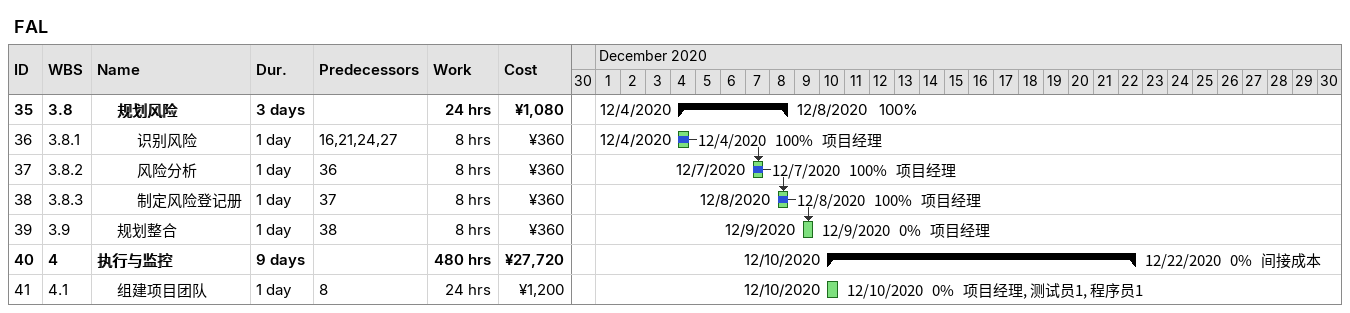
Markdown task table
FAL

| ID | WBS | Task | Duration | Start | Finish | Predecessors | Resources | % complete | Work (h) | Cost (¥) |
|---|---|---|---|---|---|---|---|---|---|---|
| 35 | 3.8 | **规划风险** | 3d | 2020-12-04 | 2020-12-08 |  |  | 100 | 24 | 1080 |
| 36 | 3.8.1 | 识别风险 | 1d | 2020-12-04 | 2020-12-04 | 16, 21, 24, 27 | 项目经理 | 100 | 8 | 360 |
| 37 | 3.8.2 | 风险分析 | 1d | 2020-12-07 | 2020-12-07 | 36 | 项目经理 | 100 | 8 | 360 |
| 38 | 3.8.3 | 制定风险登记册 | 1d | 2020-12-08 | 2020-12-08 | 37 | 项目经理 | 100 | 8 | 360 |
| 39 | 3.9 | 规划整合 | 1d | 2020-12-09 | 2020-12-09 | 38 | 项目经理 | 0 | 8 | 360 |
| 40 | 4 | **执行与监控** | 9d | 2020-12-10 | 2020-12-22 |  | 间接成本 | 0 | 480 | 27720 |
| 41 | 4.1 | 组建项目团队 | 1d | 2020-12-10 | 2020-12-10 | 8 | 项目经理, 测试员1, 程序员1 | 0 | 24 | 1200 |
